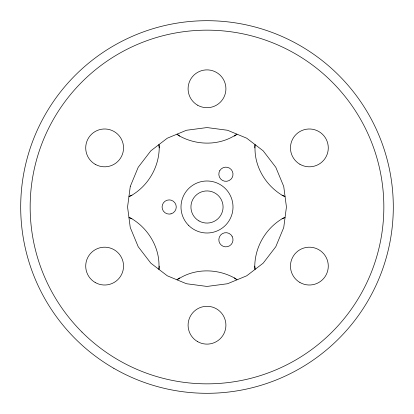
<?xml version="1.0" encoding="UTF-8"?>
<svg xmlns="http://www.w3.org/2000/svg" width="414" height="414" viewBox="0 0 414 414"><rect width="100%" height="100%" fill="white"/><g stroke="black" fill="none" stroke-linecap="round" stroke-linejoin="round"><path stroke-width="0.62" d="M159.152 144.802A54.612 54.612 0 0 1 159.24 147.896C158.914 167.121 148.424 185.296 131.931 195.191A54.612 54.612 0 0 1 129.215 196.66M158.821 269.302C160.565 249.083 149.118 229.19 131.931 218.809A54.612 54.612 0 0 0 129.215 217.34M284.785 196.66A54.612 54.612 0 0 1 282.069 195.191C264.882 184.81 253.435 164.917 255.179 144.698M254.848 269.198A54.612 54.612 0 0 1 254.76 266.104C255.086 246.879 265.576 228.704 282.069 218.809A54.612 54.612 0 0 1 284.785 217.34M177.063 134.467A54.612 54.612 0 0 0 179.692 136.087C197.276 145.78 220.227 145.744 236.865 134.126M177.135 279.874C193.773 268.256 216.724 268.22 234.308 277.913A54.612 54.612 0 0 1 236.937 279.533M128.956 196.427L131.931 195.191M282.069 218.809L285.044 217.573M282.069 195.191L285.044 196.427M128.956 217.573L131.931 218.809M177.135 134.126L179.692 136.087M234.308 277.913L236.865 279.874M254.76 266.104L255.179 269.302M158.821 144.698L159.24 147.896M177.063 279.533A54.612 54.612 0 0 1 179.692 277.913M159.24 266.104A54.612 54.612 0 0 1 159.152 269.198M254.76 147.896A54.612 54.612 0 0 1 254.848 144.802M236.937 134.467A54.612 54.612 0 0 1 234.308 136.087M130.27 186.44L127.564 207L130.27 227.56L138.204 246.718L150.831 263.169L167.282 275.796L186.44 283.73L207 286.436L227.56 283.73L246.718 275.796L263.169 263.169L275.796 246.718L283.73 227.56L286.436 207L283.73 186.44L275.796 167.282L263.169 150.831L246.718 138.204L227.56 130.27L207 127.564L186.44 130.27L167.282 138.204L150.831 150.831L138.204 167.282L130.27 186.44M219.772 170.692L219.063 172.405A7.095 7.095 0 0 0 230.929 179.257L232.057 177.787A7.095 7.095 0 0 0 229.459 168.1A7.095 7.095 0 0 0 219.772 170.692M171.008 213.852L169.171 214.095A7.095 7.095 0 0 1 162.081 207A7.095 7.095 0 0 1 169.171 199.905L171.008 200.148A7.095 7.095 0 0 1 171.008 213.852M232.057 236.213L230.929 234.743A7.095 7.095 0 0 0 219.063 241.595L219.772 243.308A7.095 7.095 0 0 0 229.459 245.9A7.095 7.095 0 0 0 232.057 236.213M198.963 220.921A16.079 16.079 0 0 0 223.079 207A16.079 16.079 0 0 0 198.963 193.079A16.079 16.079 0 0 0 198.963 220.921M188.613 225.387A26.004 26.004 0 0 0 232.119 213.733A26.004 26.004 0 0 0 200.267 181.881A26.004 26.004 0 0 0 188.613 225.387M113.85 368.341A186.3 186.3 0 0 0 393.3 207A186.3 186.3 0 0 0 113.85 45.659A186.3 186.3 0 0 0 113.85 368.341M197.545 341.591A18.915 18.915 0 0 0 225.915 325.213A18.915 18.915 0 0 0 197.545 308.828A18.915 18.915 0 0 0 197.545 341.591M299.917 282.483A18.915 18.915 0 0 0 328.286 266.104A18.915 18.915 0 0 0 299.917 249.725A18.915 18.915 0 0 0 299.917 282.483M95.168 282.483A18.915 18.915 0 0 0 123.543 266.104A18.915 18.915 0 0 0 95.168 249.725A18.915 18.915 0 0 0 95.168 282.483M299.917 164.275A18.915 18.915 0 0 0 328.286 147.896A18.915 18.915 0 0 0 299.917 131.517A18.915 18.915 0 0 0 299.917 164.275M95.168 164.275A18.915 18.915 0 0 0 123.543 147.896A18.915 18.915 0 0 0 95.168 131.517A18.915 18.915 0 0 0 95.168 164.275M197.545 105.172A18.915 18.915 0 0 0 225.915 88.787A18.915 18.915 0 0 0 197.545 72.409A18.915 18.915 0 0 0 197.545 105.172M81.951 332.049A176.845 176.845 0 0 0 377.816 252.773A176.845 176.845 0 0 0 161.227 36.184A176.845 176.845 0 0 0 81.951 332.049"/></g></svg>
